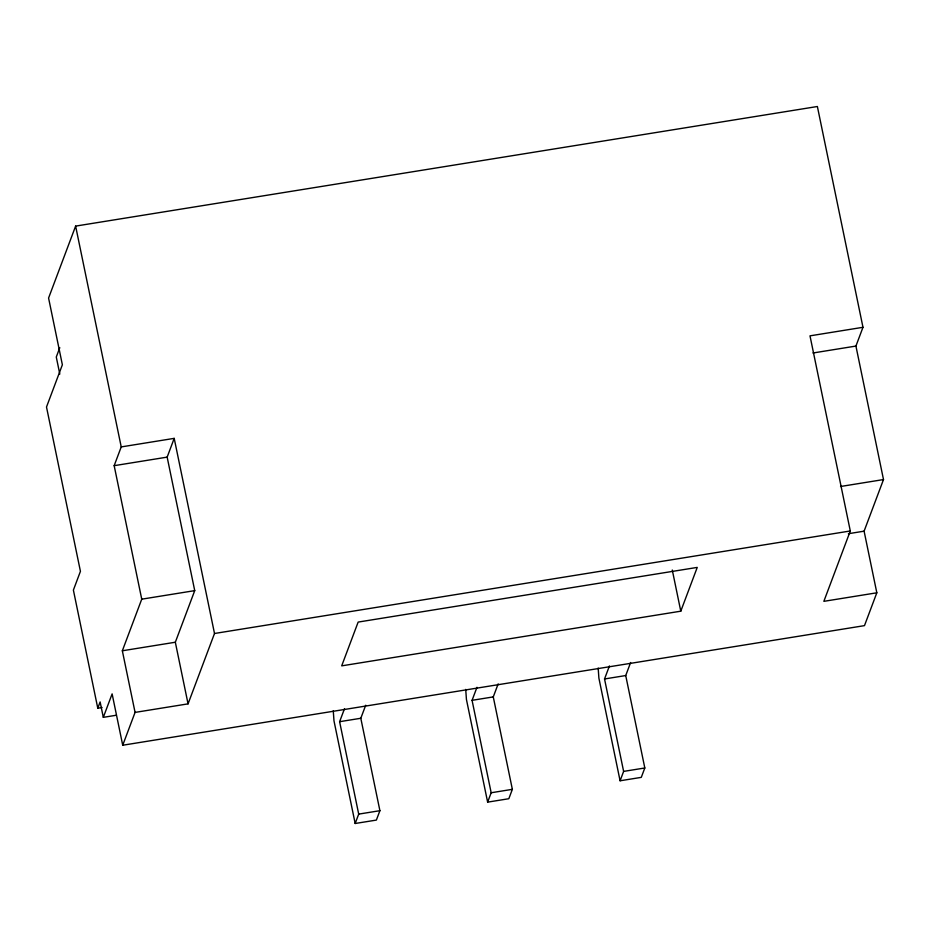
<?xml version="1.0" encoding="UTF-8"?>
<svg xmlns="http://www.w3.org/2000/svg" width="930" height="930" viewBox="0 0 930 930"><rect width="100%" height="100%" fill="white"/><g stroke="black" fill="none" stroke-linecap="round" stroke-linejoin="round"><path stroke-width="1.4" d="M116.204 715.263L103.311 717.344L112.123 693.885L122.725 745.232L864.482 625.634L876.827 592.794L864.098 531.17L883.5 479.566L855.926 346.065L862.982 327.302L817.377 106.508L75.621 226.106L48.581 298.042L62.368 364.793L46.5 407.015L80.433 571.334L73.389 590.097L97.778 708.195L102.068 707.498M59.787 347.68L56.277 357.027L59.799 374.081M122.725 745.232L135.071 712.403L122.341 650.779L141.744 599.176L114.169 465.674L121.226 446.912L75.621 226.106M135.071 712.403L188.058 703.859L175.328 642.235L194.73 590.631L167.156 457.13L174.201 438.367L121.226 446.912M97.778 708.195L100.126 701.941L103.311 717.344M188.058 703.859L214.505 633.493L174.201 438.367M365.711 705.242L360.805 718.274L379.905 810.693L376.371 820.086L355.179 823.492L358.701 814.11L339.613 721.692L344.519 708.66M498.166 683.875L493.272 696.907L512.36 789.338L508.826 798.719L487.634 802.137L491.168 792.755L472.068 700.325L476.974 687.293M630.621 662.52L625.727 675.552L644.816 767.982L641.282 777.364L620.089 780.782L623.623 771.4L604.535 678.97L609.429 665.938M680.783 611.184L697.244 567.405L358.155 622.077L341.694 665.857L680.783 611.184L672.285 570.02M862.982 327.302L809.995 335.846L850.299 530.972L823.852 601.338L876.827 592.794M114.169 465.674L167.156 457.13M812.971 352.993L855.926 346.065M141.744 599.176L194.73 590.631M840.546 486.495L883.5 479.566M214.505 633.493L850.299 530.972M122.341 650.779L175.328 642.235M848.358 533.715L864.098 531.17M339.613 721.692L360.805 718.274M472.068 700.325L493.272 696.907M604.535 678.97L625.727 675.552M358.701 814.11L379.905 810.693M491.168 792.755L512.36 789.338M623.623 771.4L644.816 767.982M620.089 780.782L598.885 678.086L598.176 668.031M487.634 802.137L466.43 699.441L465.721 689.397M355.179 823.492L333.975 720.797L333.266 710.753"/></g></svg>
